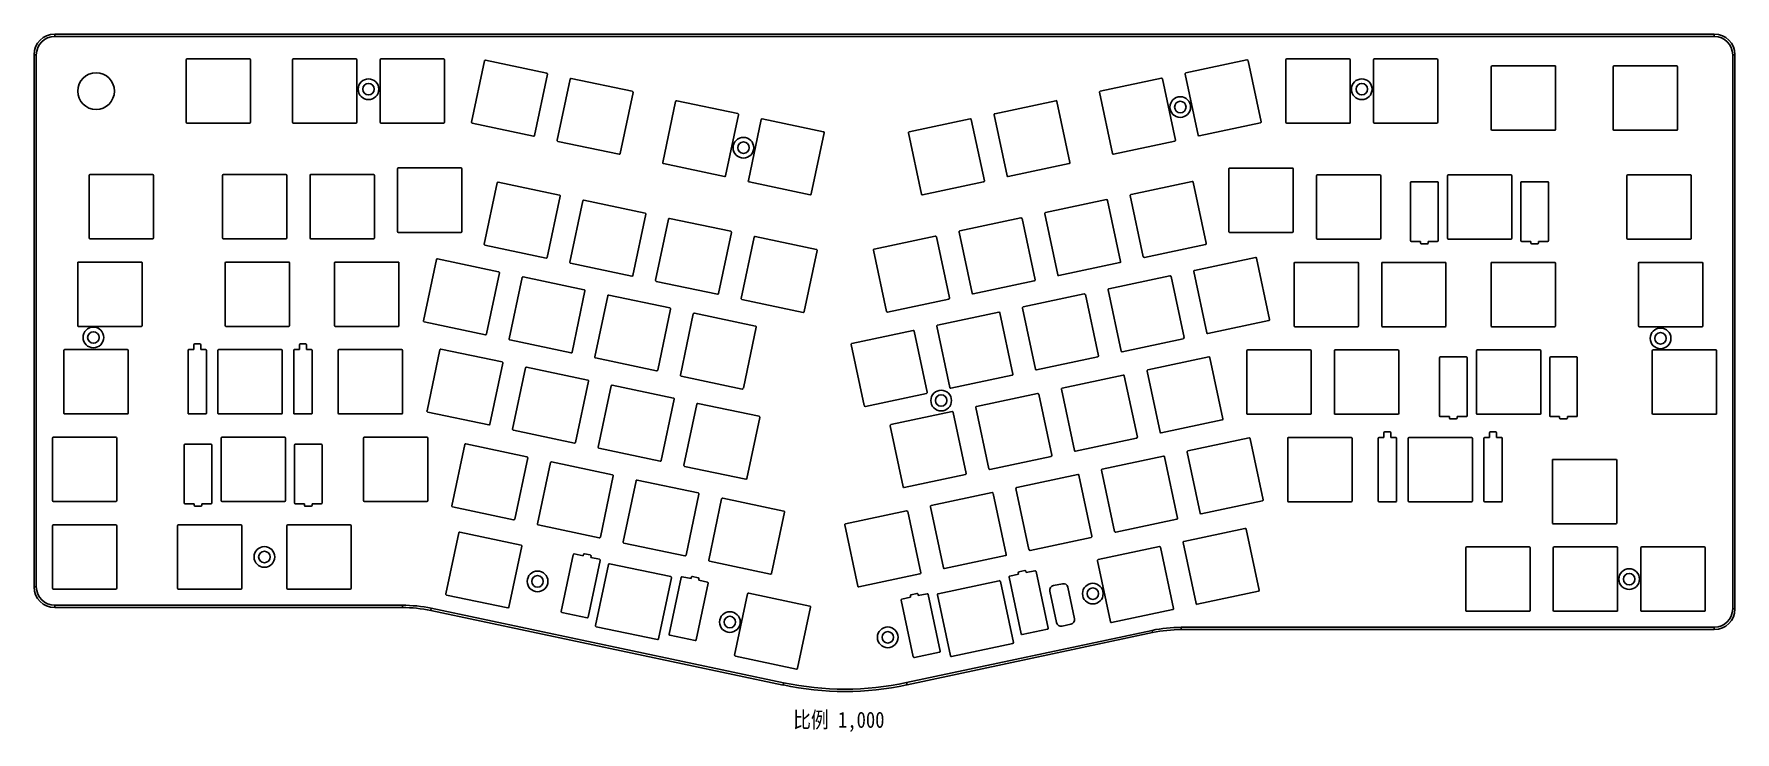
# Model space of a CAD drawing. Header units: millimetres. Extents: x 52 to 422, y 149 to 301.
import ezdxf

# ---------------------------------------------------------------- set-up
doc = ezdxf.new("R2010")
doc.units = ezdxf.units.MM
doc.header["$LTSCALE"] = 30.734
doc.layers.get('0').update_dxf_attribs({"linetype": 'CONTINUOUS'})
doc.styles.get("Standard").update_dxf_attribs({"font": 'txt', "width": 0.85})

msp = doc.modelspace()

# ---------------------------------------------------------------- linework, layer by layer
at = {"color": 7, "linetype": 'Continuous'}
for p, q in [((56.07, 300.88), (56.07, 300.38)), ((56.07, 300.88), (417.28, 300.88)), ((417.28, 300.38), (56.07, 300.38)), ((417.28, 300.38), (417.28, 300.88)), ((51.57, 180.64), (51.57, 296.38)), ((52.07, 296.38), (51.57, 296.38)), ((52.07, 296.38), (52.07, 180.64)), ((421.78, 296.38), (421.28, 296.38)), ((421.28, 175.84), (421.28, 296.38)), ((421.78, 296.38), (421.78, 175.84)), ((84.69, 295.28), (84.69, 281.68)), ((98.49, 295.48), (84.89, 295.48)), ((98.69, 281.68), (98.69, 295.28)), ((107.84, 295.28), (107.84, 281.68)), ((121.64, 295.48), (108.04, 295.48)), ((121.84, 281.68), (121.84, 295.28)), ((126.89, 295.28), (126.89, 281.68)), ((140.69, 295.48), (127.09, 295.48)), ((140.89, 281.68), (140.89, 295.28)), ((149.6, 295.02), (146.79, 281.72)), ((163.15, 292.37), (149.84, 295.18)), ((315.56, 295.24), (302.26, 292.41)), ((318.63, 281.79), (315.8, 295.09)), ((324.03, 295.28), (324.03, 281.68)), ((337.83, 295.48), (324.23, 295.48)), ((338.03, 281.48), (338.03, 295.28)), ((343.08, 295.28), (343.08, 281.68)), ((356.88, 295.48), (343.28, 295.48)), ((357.08, 281.68), (357.08, 295.28)), ((368.73, 293.74), (368.73, 280.14)), ((382.73, 293.94), (368.93, 293.94)), ((382.73, 280.14), (382.73, 293.94)), ((395.27, 293.74), (395.27, 280.14)), ((409.07, 293.94), (395.47, 293.94)), ((409.27, 280.14), (409.27, 293.74)), ((160.49, 278.82), (163.3, 292.13)), ((168.24, 291.09), (165.43, 277.78)), ((181.78, 288.43), (168.48, 291.24)), ((296.93, 291.28), (283.63, 288.45)), ((300, 277.82), (297.17, 291.12)), ((302.11, 292.18), (304.94, 278.87)), ((179.13, 274.88), (181.94, 288.19)), ((191.21, 286.23), (188.4, 272.93)), ((204.75, 283.58), (191.45, 286.39)), ((273.97, 286.39), (260.67, 283.56)), ((277.04, 272.94), (274.21, 286.24)), ((283.48, 288.21), (286.31, 274.91)), ((84.89, 281.48), (98.49, 281.48)), ((108.04, 281.48), (121.64, 281.48)), ((127.09, 281.48), (140.69, 281.48)), ((146.94, 281.48), (160.25, 278.67)), ((202.09, 270.03), (204.91, 283.34)), ((209.85, 282.29), (207.04, 268.99)), ((223.39, 279.64), (210.08, 282.45)), ((255.34, 282.43), (242.04, 279.6)), ((258.4, 268.97), (255.57, 282.28)), ((260.51, 283.33), (263.34, 270.02)), ((305.18, 278.72), (318.48, 281.55)), ((324.23, 281.48), (338.03, 281.48)), ((343.28, 281.48), (356.88, 281.48)), ((220.73, 266.09), (223.54, 279.4)), ((241.88, 279.36), (244.71, 266.06)), ((368.93, 279.94), (382.53, 279.94)), ((395.47, 279.94), (409.07, 279.94)), ((165.58, 277.54), (178.89, 274.73)), ((286.54, 274.76), (299.85, 277.59)), ((63.78, 270.34), (77.38, 270.34)), ((92.79, 270.34), (106.39, 270.34)), ((111.84, 270.34), (125.44, 270.34)), ((130.69, 257.95), (130.69, 271.55)), ((130.89, 271.75), (144.49, 271.75)), ((144.69, 271.55), (144.69, 257.95)), ((188.55, 272.69), (201.86, 269.88)), ((263.58, 269.87), (276.88, 272.7)), ((311.63, 257.94), (311.63, 271.54)), ((311.83, 271.74), (325.43, 271.74)), ((325.63, 271.54), (325.63, 257.94)), ((330.88, 270.27), (344.48, 270.27)), ((359.43, 270.27), (373.03, 270.27)), ((412.07, 270.27), (398.47, 270.27)), ((63.58, 256.54), (63.58, 270.14)), ((77.58, 270.14), (77.58, 256.54)), ((92.59, 256.54), (92.59, 270.14)), ((106.59, 270.14), (106.59, 256.54)), ((111.64, 256.54), (111.64, 270.14)), ((125.64, 270.14), (125.64, 256.54)), ((152.38, 268.51), (149.57, 255.21)), ((165.92, 265.86), (152.62, 268.67)), ((207.19, 268.75), (220.5, 265.94)), ((244.95, 265.91), (258.25, 268.74)), ((303.63, 268.82), (290.33, 265.99)), ((306.7, 255.36), (303.87, 268.67)), ((330.68, 256.47), (330.68, 270.07)), ((344.68, 270.07), (344.68, 256.47)), ((351.18, 255.97), (351.18, 268.57)), ((351.38, 268.77), (356.98, 268.77)), ((357.18, 268.57), (357.18, 255.97)), ((359.23, 270.07), (359.23, 256.47)), ((373.23, 256.47), (373.23, 270.07)), ((375.18, 255.97), (375.18, 268.57)), ((375.38, 268.77), (380.98, 268.77)), ((381.18, 268.57), (381.18, 255.97)), ((398.27, 270.07), (398.27, 256.47)), ((412.27, 256.47), (412.27, 270.07)), ((163.27, 252.31), (166.08, 265.62)), ((171.02, 264.57), (168.21, 251.27)), ((184.56, 261.92), (171.26, 264.73)), ((285, 264.86), (271.7, 262.03)), ((288.07, 251.4), (285.24, 264.7)), ((290.17, 265.75), (293, 252.45)), ((181.91, 248.37), (184.72, 261.68)), ((189.66, 260.64), (186.85, 247.33)), ((203.2, 257.98), (189.89, 260.79)), ((266.36, 260.89), (253.06, 258.06)), ((269.43, 247.44), (266.6, 260.74)), ((271.54, 261.79), (274.37, 248.49)), ((77.38, 256.34), (63.78, 256.34)), ((106.39, 256.34), (92.79, 256.34)), ((125.44, 256.34), (111.84, 256.34)), ((144.49, 257.75), (130.89, 257.75)), ((200.54, 244.44), (203.36, 257.74)), ((208.3, 256.7), (205.49, 243.39)), ((221.84, 254.04), (208.53, 256.85)), ((247.73, 256.93), (234.43, 254.1)), ((250.8, 243.47), (247.97, 256.77)), ((252.91, 257.82), (255.74, 244.52)), ((325.43, 257.74), (311.83, 257.74)), ((344.48, 256.27), (330.88, 256.27)), ((353.33, 255.77), (351.38, 255.77)), ((353.33, 255.47), (353.33, 255.77)), ((356.98, 255.77), (355.03, 255.77)), ((355.03, 255.77), (355.03, 255.47)), ((373.03, 256.27), (359.43, 256.27)), ((377.33, 255.77), (375.38, 255.77)), ((377.33, 255.47), (377.33, 255.77)), ((380.98, 255.77), (379.03, 255.77)), ((379.03, 255.77), (379.03, 255.47)), ((398.47, 256.27), (412.07, 256.27)), ((139.15, 251.84), (136.34, 238.53)), ((152.69, 249.18), (139.39, 251.99)), ((149.72, 254.97), (163.03, 252.16)), ((219.18, 240.5), (221.99, 253.8)), ((234.28, 253.86), (237.11, 240.56)), ((293.24, 252.3), (306.54, 255.13)), ((317.43, 252.28), (304.12, 249.45)), ((320.49, 238.82), (317.66, 252.12)), ((354.83, 255.27), (353.53, 255.27)), ((378.83, 255.27), (377.53, 255.27)), ((61.07, 237.49), (61.07, 251.09)), ((61.27, 251.29), (74.87, 251.29)), ((75.07, 251.09), (75.07, 237.49)), ((93.19, 237.49), (93.19, 251.09)), ((93.39, 251.29), (106.99, 251.29)), ((107.19, 251.09), (107.19, 237.49)), ((116.99, 237.49), (116.99, 251.09)), ((117.19, 251.29), (130.79, 251.29)), ((130.99, 251.09), (130.99, 237.49)), ((150.03, 235.64), (152.85, 248.94)), ((171.33, 245.24), (158.02, 248.05)), ((168.36, 251.03), (181.67, 248.22)), ((274.61, 248.33), (287.91, 251.16)), ((298.79, 248.31), (285.49, 245.48)), ((301.86, 234.86), (299.03, 248.16)), ((303.97, 249.21), (306.8, 235.91)), ((325.83, 237.42), (325.83, 251.02)), ((326.03, 251.22), (339.63, 251.22)), ((339.83, 251.02), (339.83, 237.42)), ((344.88, 237.42), (344.88, 251.02)), ((345.08, 251.22), (358.68, 251.22)), ((358.88, 251.02), (358.88, 237.42)), ((368.68, 237.42), (368.68, 251.02)), ((368.88, 251.22), (382.48, 251.22)), ((382.68, 251.02), (382.68, 237.42)), ((400.78, 251.02), (400.78, 237.42)), ((414.58, 251.22), (400.98, 251.22)), ((414.78, 237.42), (414.78, 251.02)), ((157.79, 247.9), (154.98, 234.59)), ((168.67, 231.7), (171.48, 245.01)), ((187, 247.09), (200.31, 244.28)), ((255.98, 244.37), (269.28, 247.2)), ((280.16, 244.35), (266.86, 241.52)), ((285.34, 245.25), (288.17, 231.94)), ((176.43, 243.96), (173.61, 230.66)), ((189.97, 241.3), (176.66, 244.12)), ((187.31, 227.76), (190.12, 241.07)), ((205.64, 243.15), (218.95, 240.34)), ((237.34, 240.4), (250.65, 243.23)), ((266.7, 241.28), (269.53, 227.98)), ((283.23, 230.89), (280.4, 244.2)), ((74.87, 237.29), (61.27, 237.29)), ((106.99, 237.29), (93.39, 237.29)), ((130.79, 237.29), (117.19, 237.29)), ((136.49, 238.29), (149.8, 235.48)), ((195.06, 240.02), (192.25, 226.72)), ((208.61, 237.37), (195.3, 240.18)), ((205.95, 223.82), (208.76, 237.13)), ((248.07, 237.32), (250.9, 224.02)), ((261.53, 240.39), (248.22, 237.56)), ((264.59, 226.93), (261.76, 240.23)), ((307.04, 235.75), (320.34, 238.58)), ((339.63, 237.22), (326.03, 237.22)), ((358.68, 237.22), (345.08, 237.22)), ((382.48, 237.22), (368.88, 237.22)), ((400.98, 237.22), (414.58, 237.22)), ((86.34, 232.24), (86.34, 233.29)), ((86.54, 233.49), (87.64, 233.49)), ((87.84, 233.29), (87.84, 232.24)), ((109.34, 232.24), (109.34, 233.29)), ((109.54, 233.49), (110.64, 233.49)), ((110.84, 233.29), (110.84, 232.24)), ((155.13, 234.36), (168.44, 231.54)), ((229.44, 233.35), (232.27, 220.05)), ((242.89, 236.42), (229.59, 233.59)), ((245.96, 222.97), (243.13, 236.27)), ((288.4, 231.79), (301.71, 234.62)), ((58.07, 218.44), (58.07, 232.04)), ((58.27, 232.24), (71.87, 232.24)), ((72.07, 232.04), (72.07, 218.44)), ((85.09, 218.44), (85.09, 232.04)), ((85.29, 232.24), (86.34, 232.24)), ((87.84, 232.24), (88.89, 232.24)), ((89.09, 232.04), (89.09, 218.44)), ((91.59, 218.44), (91.59, 232.04)), ((91.79, 232.24), (105.39, 232.24)), ((105.59, 232.04), (105.59, 218.44)), ((108.09, 218.44), (108.09, 232.04)), ((108.29, 232.24), (109.34, 232.24)), ((110.84, 232.24), (111.89, 232.24)), ((112.09, 232.04), (112.09, 218.44)), ((117.76, 218.44), (117.76, 232.04)), ((117.96, 232.24), (131.56, 232.24)), ((131.76, 232.04), (131.76, 218.44)), ((139.91, 232.21), (137.1, 218.9)), ((153.45, 229.55), (140.14, 232.36)), ((173.77, 230.42), (187.07, 227.61)), ((269.77, 227.83), (283.07, 230.66)), ((307.27, 230.64), (293.96, 227.81)), ((310.33, 217.18), (307.5, 230.49)), ((315.53, 218.37), (315.53, 231.97)), ((315.73, 232.17), (329.33, 232.17)), ((329.53, 231.97), (329.53, 218.37)), ((334.58, 218.37), (334.58, 231.97)), ((334.78, 232.17), (348.38, 232.17)), ((348.58, 231.97), (348.58, 218.37)), ((357.46, 217.87), (357.46, 230.47)), ((357.66, 230.67), (363.26, 230.67)), ((363.46, 230.47), (363.46, 217.87)), ((365.51, 231.97), (365.51, 218.37)), ((365.71, 232.17), (379.31, 232.17)), ((379.51, 218.37), (379.51, 231.97)), ((381.46, 217.87), (381.46, 230.47)), ((381.66, 230.67), (387.26, 230.67)), ((387.46, 230.47), (387.46, 217.87)), ((403.78, 231.97), (403.78, 218.37)), ((417.58, 232.17), (403.98, 232.17)), ((417.78, 218.37), (417.78, 231.97)), ((150.79, 216.01), (153.6, 229.31)), ((158.54, 228.27), (155.73, 214.96)), ((172.09, 225.61), (158.78, 228.42)), ((192.41, 226.48), (205.71, 223.67)), ((251.14, 223.86), (264.44, 226.69)), ((288.63, 226.68), (275.33, 223.85)), ((291.7, 213.22), (288.87, 226.52)), ((293.81, 227.57), (296.64, 214.27)), ((169.43, 212.07), (172.24, 225.37)), ((177.18, 224.33), (174.37, 211.02)), ((190.73, 221.67), (177.42, 224.49)), ((232.5, 219.9), (245.81, 222.73)), ((270, 222.71), (256.7, 219.88)), ((273.07, 209.26), (270.24, 222.56)), ((275.18, 223.61), (278.01, 210.31)), ((137.25, 218.66), (150.56, 215.85)), ((188.07, 208.13), (190.88, 221.44)), ((195.82, 220.39), (193.01, 207.09)), ((209.37, 217.74), (196.06, 220.55)), ((251.37, 218.75), (238.06, 215.92)), ((254.43, 205.29), (251.6, 218.59)), ((256.54, 219.64), (259.37, 206.34)), ((71.87, 218.24), (58.27, 218.24)), ((88.89, 218.24), (85.29, 218.24)), ((105.39, 218.24), (91.79, 218.24)), ((111.89, 218.24), (108.29, 218.24)), ((131.56, 218.24), (117.96, 218.24)), ((155.89, 214.73), (169.19, 211.91)), ((206.71, 204.19), (209.52, 217.5)), ((237.91, 215.68), (240.74, 202.38)), ((296.88, 214.12), (310.18, 216.95)), ((329.33, 218.17), (315.73, 218.17)), ((348.38, 218.17), (334.78, 218.17)), ((359.61, 217.67), (357.66, 217.67)), ((359.61, 217.37), (359.61, 217.67)), ((361.11, 217.17), (359.81, 217.17)), ((363.26, 217.67), (361.31, 217.67)), ((361.31, 217.67), (361.31, 217.37)), ((379.31, 218.17), (365.71, 218.17)), ((383.61, 217.67), (381.66, 217.67)), ((383.61, 217.37), (383.61, 217.67)), ((385.11, 217.17), (383.81, 217.17)), ((387.26, 217.67), (385.31, 217.67)), ((385.31, 217.67), (385.31, 217.37)), ((403.98, 218.17), (417.58, 218.17)), ((55.57, 199.39), (55.57, 212.99)), ((55.77, 213.19), (69.37, 213.19)), ((69.57, 212.99), (69.57, 199.39)), ((84.26, 198.89), (84.26, 211.49)), ((84.46, 211.69), (90.06, 211.69)), ((90.26, 211.49), (90.26, 198.89)), ((92.31, 212.99), (92.31, 199.39)), ((92.51, 213.19), (106.11, 213.19)), ((106.31, 199.39), (106.31, 212.99)), ((108.26, 198.89), (108.26, 211.49)), ((108.46, 211.69), (114.06, 211.69)), ((114.26, 211.49), (114.26, 198.89)), ((123.29, 199.39), (123.29, 212.99)), ((123.49, 213.19), (137.09, 213.19)), ((137.29, 212.99), (137.29, 199.39)), ((145.31, 211.59), (142.5, 198.29)), ((158.86, 208.94), (145.55, 211.75)), ((278.24, 210.15), (291.55, 212.98)), ((316.01, 213.03), (302.71, 210.2)), ((319.08, 199.57), (316.25, 212.87)), ((324.43, 199.32), (324.43, 212.92)), ((324.63, 213.12), (338.23, 213.12)), ((338.43, 212.92), (338.43, 199.32)), ((344.13, 212.92), (344.13, 199.32)), ((345.38, 213.12), (344.33, 213.12)), ((345.38, 214.17), (345.38, 213.12)), ((346.68, 214.37), (345.58, 214.37)), ((346.88, 213.12), (346.88, 214.17)), ((347.93, 213.12), (346.88, 213.12)), ((348.13, 199.32), (348.13, 212.92)), ((350.63, 199.32), (350.63, 212.92)), ((350.83, 213.12), (364.43, 213.12)), ((364.63, 212.92), (364.63, 199.32)), ((367.13, 212.92), (367.13, 199.32)), ((368.38, 213.12), (367.33, 213.12)), ((368.38, 214.17), (368.38, 213.12)), ((369.68, 214.37), (368.58, 214.37)), ((369.88, 213.12), (369.88, 214.17)), ((370.93, 213.12), (369.88, 213.12)), ((371.13, 199.32), (371.13, 212.92)), ((156.2, 195.39), (159.01, 208.7)), ((163.95, 207.66), (161.14, 194.35)), ((177.49, 205), (164.19, 207.81)), ((174.53, 210.79), (187.83, 207.98)), ((259.61, 206.19), (272.91, 209.02)), ((297.38, 209.06), (284.08, 206.23)), ((300.45, 195.6), (297.62, 208.91)), ((302.56, 209.96), (305.39, 196.66)), ((382.03, 194.57), (382.03, 208.17)), ((382.23, 208.37), (395.83, 208.37)), ((396.03, 208.17), (396.03, 194.57)), ((174.84, 191.46), (177.65, 204.76)), ((182.59, 203.72), (179.78, 190.41)), ((196.13, 201.06), (182.83, 203.87)), ((193.17, 206.85), (206.47, 204.04)), ((240.98, 202.22), (254.28, 205.05)), ((278.75, 205.1), (265.44, 202.27)), ((281.81, 191.64), (278.98, 204.94)), ((283.92, 205.99), (286.75, 192.69)), ((193.48, 187.52), (196.29, 200.82)), ((214.77, 197.12), (201.46, 199.93)), ((260.11, 201.13), (246.81, 198.3)), ((263.18, 187.68), (260.35, 200.98)), ((265.29, 202.03), (268.12, 188.73)), ((69.37, 199.19), (55.77, 199.19)), ((86.41, 198.69), (84.46, 198.69)), ((86.41, 198.39), (86.41, 198.69)), ((87.91, 198.19), (86.61, 198.19)), ((88.11, 198.69), (88.11, 198.39)), ((90.06, 198.69), (88.11, 198.69)), ((106.11, 199.19), (92.51, 199.19)), ((110.41, 198.69), (108.46, 198.69)), ((110.41, 198.39), (110.41, 198.69)), ((111.91, 198.19), (110.61, 198.19)), ((112.11, 198.69), (112.11, 198.39)), ((114.06, 198.69), (112.11, 198.69)), ((137.09, 199.19), (123.49, 199.19)), ((142.66, 198.05), (155.96, 195.24)), ((201.23, 199.78), (198.42, 186.47)), ((212.11, 183.58), (214.93, 196.89)), ((241.48, 197.17), (228.18, 194.34)), ((244.55, 183.71), (241.72, 197.01)), ((246.66, 198.07), (249.49, 184.76)), ((305.62, 196.5), (318.93, 199.33)), ((338.23, 199.12), (324.63, 199.12)), ((344.33, 199.12), (347.93, 199.12)), ((364.43, 199.12), (350.83, 199.12)), ((367.33, 199.12), (370.93, 199.12)), ((55.57, 193.94), (55.57, 180.34)), ((69.37, 194.14), (55.77, 194.14)), ((69.57, 180.34), (69.57, 193.94)), ((82.81, 180.34), (82.81, 193.94)), ((83.01, 194.14), (96.61, 194.14)), ((96.81, 193.94), (96.81, 180.34)), ((106.61, 193.94), (106.61, 180.34)), ((120.41, 194.14), (106.81, 194.14)), ((120.61, 180.34), (120.61, 193.94)), ((157.56, 189.74), (144.25, 192.55)), ((161.29, 194.11), (174.6, 191.3)), ((228.02, 194.1), (230.85, 180.8)), ((286.99, 192.54), (300.29, 195.37)), ((315.13, 193.36), (301.83, 190.53)), ((318.2, 179.9), (315.37, 193.21)), ((395.83, 194.37), (382.23, 194.37)), ((144.01, 192.4), (141.2, 179.09)), ((154.9, 176.2), (157.71, 189.5)), ((179.93, 190.17), (193.24, 187.36)), ((268.36, 188.57), (281.66, 191.4)), ((296.5, 189.4), (283.19, 186.57)), ((299.56, 175.94), (296.73, 189.24)), ((301.67, 190.29), (304.5, 176.99)), ((363.18, 175.52), (363.18, 189.12)), ((363.38, 189.32), (376.98, 189.32)), ((377.18, 189.12), (377.18, 175.52)), ((382.23, 175.52), (382.23, 189.12)), ((382.43, 189.32), (396.03, 189.32)), ((396.23, 189.12), (396.23, 175.52)), ((401.28, 175.52), (401.28, 189.12)), ((401.48, 189.32), (415.08, 189.32)), ((415.28, 189.12), (415.28, 175.52)), ((168.93, 187.64), (166.32, 175.31)), ((171.09, 187.39), (169.16, 187.8)), ((171.13, 187.69), (171.09, 187.39)), ((172.64, 187.57), (171.37, 187.84)), ((172.19, 174.07), (174.8, 186.4)), ((172.75, 187.04), (172.8, 187.38)), ((174.64, 186.64), (172.75, 187.04)), ((176.6, 185.51), (173.79, 172.21)), ((190.15, 182.86), (176.84, 185.67)), ((198.57, 186.24), (211.88, 183.43)), ((249.72, 184.61), (263.03, 187.44)), ((283.04, 186.33), (285.87, 173.03)), ((187.49, 169.31), (190.3, 182.62)), ((192.41, 182.68), (189.8, 170.35)), ((194.57, 182.43), (192.65, 182.84)), ((194.61, 182.73), (194.57, 182.43)), ((196.12, 182.61), (194.85, 182.88)), ((195.67, 169.11), (198.28, 181.44)), ((196.23, 182.08), (196.28, 182.42)), ((198.13, 181.68), (196.23, 182.08)), ((231.09, 180.64), (244.39, 183.47)), ((261.65, 181.98), (248.35, 179.15)), ((264.72, 168.53), (261.89, 181.83)), ((263.79, 182.74), (266.41, 170.42)), ((265.84, 183.38), (263.94, 182.98)), ((265.79, 183.72), (265.84, 183.38)), ((267.22, 184.19), (265.94, 183.92)), ((267.5, 183.74), (267.46, 184.03)), ((269.42, 184.15), (267.5, 183.74)), ((272.28, 171.67), (269.66, 183.99)), ((51.57, 180.64), (52.07, 180.64)), ((55.77, 180.14), (69.37, 180.14)), ((96.61, 180.14), (83.01, 180.14)), ((106.81, 180.14), (120.41, 180.14)), ((141.36, 178.85), (154.66, 176.04)), ((206.87, 179.12), (204.06, 165.81)), ((220.42, 176.46), (207.11, 179.27)), ((240.32, 177.75), (242.94, 165.42)), ((242.36, 178.39), (240.47, 177.99)), ((242.31, 178.73), (242.36, 178.39)), ((243.74, 179.19), (242.47, 178.92)), ((244.03, 178.74), (243.98, 179.04)), ((245.95, 179.15), (244.03, 178.74)), ((248.81, 166.67), (246.18, 179)), ((248.2, 178.92), (251.03, 165.61)), ((272.66, 179.72), (274.12, 172.88)), ((275.39, 181.33), (273.43, 180.91)), ((278.03, 173.71), (276.58, 180.56)), ((304.74, 176.84), (318.04, 179.67)), ((56.07, 176.64), (56.07, 176.14)), ((56.07, 176.64), (131.73, 176.64)), ((131.73, 176.14), (56.07, 176.14)), ((131.73, 176.14), (131.73, 176.64)), ((138.03, 175.98), (137.93, 175.49)), ((214.61, 159.29), (137.93, 175.49)), ((214.71, 159.78), (138.03, 175.98)), ((166.48, 175.08), (171.96, 173.92)), ((217.76, 162.92), (220.57, 176.22)), ((286.11, 172.87), (299.41, 175.7)), ((376.98, 175.32), (363.38, 175.32)), ((396.03, 175.32), (382.43, 175.32)), ((415.08, 175.32), (401.48, 175.32)), ((421.28, 175.84), (421.78, 175.84)), ((173.95, 171.97), (187.25, 169.16)), ((294.92, 171.17), (241.47, 159.8)), ((295.03, 170.68), (241.57, 159.31)), ((266.65, 170.26), (272.13, 171.43)), ((275.31, 172.11), (277.26, 172.52)), ((295.03, 170.68), (294.92, 171.17)), ((301.27, 171.84), (417.28, 171.84)), ((301.27, 171.84), (301.27, 171.34)), ((417.28, 171.34), (301.27, 171.34)), ((417.28, 171.34), (417.28, 171.84)), ((189.96, 170.12), (195.44, 168.96)), ((251.26, 165.46), (264.57, 168.29)), ((204.22, 165.57), (217.52, 162.76)), ((243.18, 165.27), (248.65, 166.44)), ((214.61, 159.29), (214.71, 159.78)), ((241.47, 159.8), (241.57, 159.31))]:
    msp.add_line(p, q, dxfattribs=at)
for centre, radius in [((65.07, 288.48), 4), ((124.37, 288.88), 2.25), ((124.37, 288.88), 1.25), ((340.55, 288.88), 2.25), ((340.55, 288.88), 1.25), ((301.05, 285), 2.25), ((301.05, 285), 1.25), ((205.97, 276.16), 2.25), ((205.97, 276.16), 1.25), ((64.49, 234.89), 2.25), ((405.58, 234.69), 2.25), ((64.49, 234.89), 1.25), ((405.58, 234.69), 1.25), ((249, 221.16), 2.25), ((249, 221.16), 1.25), ((101.71, 187.14), 2.25), ((101.71, 187.14), 1.25), ((161.16, 181.83), 2.25), ((161.16, 181.83), 1.25), ((282.01, 179.16), 2.25), ((398.75, 182.32), 2.25), ((398.75, 182.32), 1.25), ((282.01, 179.16), 1.25), ((203.02, 172.98), 2.25), ((203.02, 172.98), 1.25), ((237.38, 169.66), 2.25), ((237.38, 169.66), 1.25)]:
    msp.add_circle(centre, radius, dxfattribs=at)
for centre, radius, start, end in [((56.07, 296.38), 4.5, 90.0022, 180), ((56.07, 296.38), 4, 90, 180), ((417.28, 296.38), 4.5, 0, 89.9978), ((417.28, 296.38), 4, 0, 90), ((84.89, 295.28), 0.2, 90, 180), ((98.49, 295.28), 0.2, 0, 90), ((108.04, 295.28), 0.2, 90, 180), ((121.64, 295.28), 0.2, 0, 90), ((127.09, 295.28), 0.2, 90, 180), ((140.69, 295.28), 0.2, 0, 90), ((149.8, 294.98), 0.2, 78.07, 168.07), ((315.61, 295.05), 0.2, 12.0106, 102.0106), ((324.23, 295.28), 0.2, 90, 180), ((337.83, 295.28), 0.2, 0, 90), ((343.28, 295.28), 0.2, 90, 180), ((356.88, 295.28), 0.2, 0, 90), ((368.93, 293.74), 0.2, 90, 180), ((395.47, 293.74), 0.2, 90, 180), ((409.07, 293.74), 0.2, 0, 90), ((163.1, 292.17), 0.2, 348.07, 78.07), ((168.44, 291.04), 0.2, 78.07, 168.07), ((296.97, 291.08), 0.2, 12.0106, 102.0106), ((302.3, 292.22), 0.2, 102.0106, 192.0106), ((181.74, 288.23), 0.2, 348.07, 78.07), ((191.4, 286.19), 0.2, 78.07, 168.07), ((274.01, 286.2), 0.2, 12.0106, 102.0106), ((283.67, 288.25), 0.2, 102.0106, 192.0106), ((84.89, 281.68), 0.2, 180, 270), ((98.49, 281.68), 0.2, 270, 360), ((108.04, 281.68), 0.2, 180, 270), ((121.64, 281.68), 0.2, 270, 360), ((127.09, 281.68), 0.2, 180, 270), ((140.69, 281.68), 0.2, 270, 360), ((146.99, 281.68), 0.2, 168.07, 258.07), ((204.71, 283.38), 0.2, 348.07, 78.07), ((210.04, 282.25), 0.2, 78.07, 168.07), ((255.38, 282.23), 0.2, 12.0106, 102.0106), ((260.71, 283.37), 0.2, 102.0106, 192.0106), ((318.44, 281.74), 0.2, 282.0106, 12.0106), ((324.23, 281.68), 0.2, 180, 270), ((343.28, 281.68), 0.2, 180, 270), ((356.88, 281.68), 0.2, 270, 360), ((160.29, 278.86), 0.2, 258.07, 348.07), ((165.62, 277.74), 0.2, 168.07, 258.07), ((223.35, 279.44), 0.2, 348.07, 78.07), ((242.08, 279.4), 0.2, 102.0106, 192.0106), ((299.8, 277.78), 0.2, 282.0106, 12.0106), ((305.13, 278.91), 0.2, 192.0106, 282.0106), ((368.93, 280.14), 0.2, 180, 270), ((382.53, 280.14), 0.2, 270, 360), ((395.47, 280.14), 0.2, 180, 270), ((409.07, 280.14), 0.2, 270, 360), ((178.93, 274.93), 0.2, 258.07, 348.07), ((286.5, 274.95), 0.2, 192.0106, 282.0106), ((63.78, 270.14), 0.2, 90, 180), ((77.38, 270.14), 0.2, 0, 90), ((92.79, 270.14), 0.2, 90, 180), ((106.39, 270.14), 0.2, 0, 90), ((111.84, 270.14), 0.2, 90, 180), ((125.44, 270.14), 0.2, 0, 90), ((130.89, 271.55), 0.2, 90, 180), ((144.49, 271.55), 0.2, 0, 90), ((188.59, 272.88), 0.2, 168.07, 258.07), ((276.84, 272.9), 0.2, 282.0106, 12.0106), ((311.83, 271.54), 0.2, 90, 180), ((325.43, 271.54), 0.2, 0, 90), ((330.88, 270.07), 0.2, 90, 180), ((344.48, 270.07), 0.2, 0, 90), ((359.43, 270.07), 0.2, 90, 180), ((373.03, 270.07), 0.2, 0, 90), ((398.47, 270.07), 0.2, 90, 180), ((412.07, 270.07), 0.2, 0, 90), ((152.58, 268.47), 0.2, 78.07, 168.07), ((201.9, 270.07), 0.2, 258.07, 348.07), ((207.23, 268.95), 0.2, 168.07, 258.07), ((258.21, 268.93), 0.2, 282.0106, 12.0106), ((263.54, 270.07), 0.2, 192.0106, 282.0106), ((303.67, 268.62), 0.2, 12.0106, 102.0106), ((351.38, 268.57), 0.2, 90, 180), ((356.98, 268.57), 0.2, 0, 90), ((375.38, 268.57), 0.2, 90, 180), ((380.98, 268.57), 0.2, 0, 90), ((165.88, 265.66), 0.2, 348.0705, 78.1184), ((171.21, 264.53), 0.2, 78.07, 168.07), ((220.54, 266.14), 0.2, 258.07, 348.07), ((244.91, 266.1), 0.2, 192.0106, 282.0106), ((285.04, 264.66), 0.2, 12.0106, 102.0106), ((290.37, 265.79), 0.2, 102.0106, 192.0106), ((184.52, 261.72), 0.2, 348.0711, 78.1184), ((189.85, 260.59), 0.2, 78.07, 168.07), ((266.41, 260.7), 0.2, 12.0106, 102.0106), ((271.74, 261.83), 0.2, 102.0106, 192.0106), ((63.78, 256.54), 0.2, 180, 270), ((77.38, 256.54), 0.2, 270, 360), ((92.79, 256.54), 0.2, 180, 270), ((106.39, 256.54), 0.2, 270, 360), ((111.84, 256.54), 0.2, 180, 270), ((125.44, 256.54), 0.2, 270, 360), ((130.89, 257.95), 0.2, 180, 270), ((144.49, 257.95), 0.2, 270, 360), ((203.16, 257.78), 0.2, 348.0711, 78.1184), ((208.49, 256.66), 0.2, 78.07, 168.07), ((247.77, 256.73), 0.2, 12.0106, 102.0106), ((253.1, 257.87), 0.2, 102.0106, 192.0106), ((311.83, 257.94), 0.2, 180, 270), ((325.43, 257.94), 0.2, 270, 360), ((330.88, 256.47), 0.2, 180, 270), ((344.48, 256.47), 0.2, 270, 360), ((351.38, 255.97), 0.2, 180, 270), ((353.53, 255.47), 0.2, 180, 270), ((354.83, 255.47), 0.2, 270, 360), ((356.98, 255.97), 0.2, 270, 360), ((359.43, 256.47), 0.2, 180, 270), ((373.03, 256.47), 0.2, 270, 360), ((375.38, 255.97), 0.2, 180, 270), ((377.53, 255.47), 0.2, 180, 270), ((378.83, 255.47), 0.2, 270, 360), ((380.98, 255.97), 0.2, 270, 360), ((398.47, 256.47), 0.2, 180, 270), ((412.07, 256.47), 0.2, 270, 360), ((139.34, 251.8), 0.2, 78.07, 168.07), ((149.77, 255.16), 0.2, 168.07, 258.1184), ((163.07, 252.35), 0.2, 258.07, 348.07), ((221.8, 253.85), 0.2, 348.07, 78.1184), ((234.47, 253.9), 0.2, 102.0106, 192.0106), ((293.2, 252.49), 0.2, 192.0106, 282.0106), ((306.5, 255.32), 0.2, 282.0106, 12.0106), ((317.47, 252.08), 0.2, 12.0106, 102.0106), ((61.27, 251.09), 0.2, 90, 180), ((74.87, 251.09), 0.2, 0, 90), ((93.39, 251.09), 0.2, 90, 180), ((106.99, 251.09), 0.2, 0, 90), ((117.19, 251.09), 0.2, 90, 180), ((130.79, 251.09), 0.2, 0, 90), ((152.65, 248.98), 0.2, 348.0705, 78.1186), ((157.98, 247.86), 0.2, 78.07, 168.07), ((168.4, 251.23), 0.2, 168.0705, 258.1186), ((181.71, 248.42), 0.2, 258.07, 348.07), ((274.57, 248.53), 0.2, 192.0106, 282.0106), ((287.87, 251.36), 0.2, 282.0106, 12.0106), ((298.83, 248.12), 0.2, 12.0106, 102.0106), ((304.16, 249.25), 0.2, 102.0106, 192.0106), ((326.03, 251.02), 0.2, 90, 180), ((339.63, 251.02), 0.2, 0, 90), ((345.08, 251.02), 0.2, 90, 180), ((358.68, 251.02), 0.2, 0, 90), ((368.88, 251.02), 0.2, 90, 180), ((382.48, 251.02), 0.2, 0, 90), ((400.98, 251.02), 0.2, 90, 180), ((414.58, 251.02), 0.2, 0, 90), ((171.29, 245.05), 0.2, 348.07, 78.1184), ((187.04, 247.29), 0.2, 168.0711, 258.1184), ((200.35, 244.48), 0.2, 258.07, 348.07), ((255.93, 244.56), 0.2, 192.0106, 282.0106), ((269.24, 247.39), 0.2, 282.0106, 12.0106), ((280.2, 244.15), 0.2, 12.0106, 102.0106), ((285.53, 245.29), 0.2, 102.0106, 192.0106), ((176.62, 243.92), 0.2, 78.07, 168.07), ((189.93, 241.11), 0.2, 348.0711, 78.1184), ((205.68, 243.35), 0.2, 168.07, 258.1184), ((250.6, 243.43), 0.2, 282.0106, 12.0106), ((266.9, 241.32), 0.2, 102.0106, 192.0106), ((61.27, 237.49), 0.2, 180, 270), ((74.87, 237.49), 0.2, 270, 360), ((93.39, 237.49), 0.2, 180, 270), ((106.99, 237.49), 0.2, 270, 360), ((117.19, 237.49), 0.2, 180, 270), ((130.79, 237.49), 0.2, 270, 360), ((136.53, 238.49), 0.2, 168.07, 258.1184), ((195.26, 239.98), 0.2, 78.07, 168.07), ((208.57, 237.17), 0.2, 348.0711, 78.1184), ((218.99, 240.54), 0.2, 258.07, 348.07), ((237.3, 240.6), 0.2, 192.0106, 282.0106), ((248.27, 237.36), 0.2, 102.0106, 192.0106), ((261.57, 240.19), 0.2, 12.0106, 102.0106), ((320.3, 238.78), 0.2, 282.0106, 12.0106), ((326.03, 237.42), 0.2, 180, 270), ((339.63, 237.42), 0.2, 270, 360), ((345.08, 237.42), 0.2, 180, 270), ((358.68, 237.42), 0.2, 270, 360), ((368.88, 237.42), 0.2, 180, 270), ((382.48, 237.42), 0.2, 270, 360), ((400.98, 237.42), 0.2, 180, 270), ((414.58, 237.42), 0.2, 270, 360), ((86.54, 233.29), 0.2, 90, 180), ((87.64, 233.29), 0.2, 0, 90), ((109.54, 233.29), 0.2, 90, 180), ((110.64, 233.29), 0.2, 0, 90), ((149.84, 235.68), 0.2, 258.07, 348.07), ((155.17, 234.55), 0.2, 168.07, 258.1186), ((229.63, 233.4), 0.2, 102.0106, 192.0106), ((242.93, 236.23), 0.2, 12.0106, 102.0106), ((301.66, 234.82), 0.2, 282.0106, 12.0106), ((306.99, 235.95), 0.2, 192.0106, 282.0106), ((58.27, 232.04), 0.2, 90, 180), ((71.87, 232.04), 0.2, 0, 90), ((85.29, 232.04), 0.2, 90, 180), ((88.89, 232.04), 0.2, 0, 90), ((91.79, 232.04), 0.2, 90, 180), ((105.39, 232.04), 0.2, 0, 90), ((108.29, 232.04), 0.2, 90, 180), ((111.89, 232.04), 0.2, 0, 90), ((117.96, 232.04), 0.2, 90, 180), ((131.56, 232.04), 0.2, 0, 90), ((140.1, 232.17), 0.2, 78.07, 168.07), ((153.41, 229.35), 0.2, 348.07, 78.1186), ((168.48, 231.74), 0.2, 258.07, 348.07), ((173.81, 230.61), 0.2, 168.0705, 258.1184), ((283.03, 230.85), 0.2, 282.0106, 12.0106), ((288.36, 231.99), 0.2, 192.0106, 282.0106), ((307.31, 230.44), 0.2, 12.0106, 102.0106), ((315.73, 231.97), 0.2, 90, 180), ((329.33, 231.97), 0.2, 0, 90), ((334.78, 231.97), 0.2, 90, 180), ((348.38, 231.97), 0.2, 0, 90), ((357.66, 230.47), 0.2, 90, 180), ((363.26, 230.47), 0.2, 0, 90), ((365.71, 231.97), 0.2, 90, 180), ((379.31, 231.97), 0.2, 0, 90), ((381.66, 230.47), 0.2, 90, 180), ((387.26, 230.47), 0.2, 0, 90), ((403.98, 231.97), 0.2, 90, 180), ((417.58, 231.97), 0.2, 0, 90), ((158.74, 228.23), 0.2, 78.07, 168.07), ((187.12, 227.8), 0.2, 258.07, 348.07), ((192.45, 226.68), 0.2, 168.07, 258.1184), ((264.4, 226.89), 0.2, 282.0106, 12.0106), ((269.73, 228.02), 0.2, 192.0106, 282.0106), ((288.67, 226.48), 0.2, 12.0106, 102.0106), ((294, 227.61), 0.2, 102.0106, 192.0106), ((172.05, 225.42), 0.2, 348.0705, 78.1186), ((177.38, 224.29), 0.2, 78.07, 168.07), ((205.75, 223.86), 0.2, 258.07, 348.07), ((245.76, 222.92), 0.2, 282.0106, 12.0106), ((251.1, 224.06), 0.2, 192.0106, 282.0106), ((270.04, 222.52), 0.2, 12.0106, 102.0106), ((275.37, 223.65), 0.2, 102.0106, 192.0106), ((58.27, 218.44), 0.2, 180, 270), ((71.87, 218.44), 0.2, 270, 360), ((85.29, 218.44), 0.2, 180, 270), ((88.89, 218.44), 0.2, 270, 360), ((91.79, 218.44), 0.2, 180, 270), ((105.39, 218.44), 0.2, 270, 360), ((108.29, 218.44), 0.2, 180, 270), ((111.89, 218.44), 0.2, 270, 360), ((117.96, 218.44), 0.2, 180, 270), ((131.56, 218.44), 0.2, 270, 360), ((137.29, 218.86), 0.2, 168.07, 258.1184), ((190.69, 221.48), 0.2, 348.0711, 78.1184), ((196.02, 220.35), 0.2, 78.07, 168.07), ((232.46, 220.09), 0.2, 192.0106, 282.0106), ((251.41, 218.55), 0.2, 12.0106, 102.0106), ((256.74, 219.69), 0.2, 102.0106, 192.0106), ((150.6, 216.05), 0.2, 258.07, 348.07), ((155.93, 214.92), 0.2, 168.07, 258.1184), ((209.32, 217.54), 0.2, 348.07, 78.1184), ((238.11, 215.72), 0.2, 102.0106, 192.0106), ((310.14, 217.14), 0.2, 282.0106, 12.0106), ((315.73, 218.37), 0.2, 180, 270), ((329.33, 218.37), 0.2, 270, 360), ((334.78, 218.37), 0.2, 180, 270), ((348.38, 218.37), 0.2, 270, 360), ((357.66, 217.87), 0.2, 180, 270), ((359.81, 217.37), 0.2, 180, 270), ((361.11, 217.37), 0.2, 270, 360), ((363.26, 217.87), 0.2, 270, 360), ((365.71, 218.37), 0.2, 180, 270), ((379.31, 218.37), 0.2, 270, 360), ((381.66, 217.87), 0.2, 180, 270), ((383.81, 217.37), 0.2, 180, 270), ((385.11, 217.37), 0.2, 270, 360), ((387.26, 217.87), 0.2, 270, 360), ((403.98, 218.37), 0.2, 180, 270), ((417.58, 218.37), 0.2, 270, 360), ((55.77, 212.99), 0.2, 90, 180), ((69.37, 212.99), 0.2, 0, 90), ((84.46, 211.49), 0.2, 90, 180), ((90.06, 211.49), 0.2, 0, 90), ((92.51, 212.99), 0.2, 90, 180), ((106.11, 212.99), 0.2, 0, 90), ((108.46, 211.49), 0.2, 90, 180), ((114.06, 211.49), 0.2, 0, 90), ((123.49, 212.99), 0.2, 90, 180), ((137.09, 212.99), 0.2, 0, 90), ((145.51, 211.55), 0.2, 78.07, 168.07), ((169.24, 212.11), 0.2, 258.07, 348.07), ((174.57, 210.98), 0.2, 168.07, 258.1184), ((291.5, 213.18), 0.2, 282.0106, 12.0106), ((296.83, 214.31), 0.2, 192.0106, 282.0106), ((316.05, 212.83), 0.2, 12.0106, 102.0106), ((324.63, 212.92), 0.2, 90, 180), ((338.23, 212.92), 0.2, 0, 90), ((344.33, 212.92), 0.2, 90, 180), ((345.58, 214.17), 0.2, 90, 180), ((346.68, 214.17), 0.2, 0, 90), ((347.93, 212.92), 0.2, 0, 90), ((350.83, 212.92), 0.2, 90, 180), ((364.43, 212.92), 0.2, 0, 90), ((367.33, 212.92), 0.2, 90, 180), ((368.58, 214.17), 0.2, 90, 180), ((369.68, 214.17), 0.2, 0, 90), ((370.93, 212.92), 0.2, 0, 90), ((158.81, 208.74), 0.2, 348.0705, 78.1186), ((164.15, 207.61), 0.2, 78.07, 168.07), ((187.87, 208.17), 0.2, 258.07, 348.07), ((272.87, 209.21), 0.2, 282.0106, 12.0106), ((278.2, 210.35), 0.2, 192.0106, 282.0106), ((297.42, 208.87), 0.2, 12.0106, 102.0106), ((302.75, 210), 0.2, 102.0106, 192.0106), ((382.23, 208.17), 0.2, 90, 180), ((395.83, 208.17), 0.2, 0, 90), ((177.45, 204.8), 0.2, 348.0711, 78.1184), ((182.78, 203.68), 0.2, 78.07, 168.07), ((193.21, 207.05), 0.2, 168.07, 258.1184), ((206.51, 204.23), 0.2, 258.07, 348.07), ((254.24, 205.25), 0.2, 282.0106, 12.0106), ((259.57, 206.38), 0.2, 192.0106, 282.0106), ((278.79, 204.9), 0.2, 12.0106, 102.0106), ((284.12, 206.04), 0.2, 102.0106, 192.0106), ((196.09, 200.87), 0.2, 348.0711, 78.1184), ((201.42, 199.74), 0.2, 78.07, 168.07), ((240.94, 202.42), 0.2, 192.0106, 282.0106), ((260.16, 200.94), 0.2, 12.0106, 102.0106), ((265.49, 202.07), 0.2, 102.0106, 192.0106), ((55.77, 199.39), 0.2, 180, 270), ((69.37, 199.39), 0.2, 270, 360), ((84.46, 198.89), 0.2, 180, 270), ((86.61, 198.39), 0.2, 180, 270), ((87.91, 198.39), 0.2, 270, 360), ((90.06, 198.89), 0.2, 270, 360), ((92.51, 199.39), 0.2, 180, 270), ((106.11, 199.39), 0.2, 270, 360), ((108.46, 198.89), 0.2, 180, 270), ((110.61, 198.39), 0.2, 180, 270), ((111.91, 198.39), 0.2, 270, 360), ((114.06, 198.89), 0.2, 270, 360), ((123.49, 199.39), 0.2, 180, 270), ((137.09, 199.39), 0.2, 270, 360), ((142.7, 198.25), 0.2, 168.0705, 258.1186), ((214.73, 196.93), 0.2, 348.07, 78.1184), ((241.52, 196.97), 0.2, 12.0106, 102.0106), ((246.85, 198.11), 0.2, 102.0106, 192.0106), ((305.58, 196.7), 0.2, 192.0106, 282.0106), ((318.88, 199.53), 0.2, 282.0106, 12.0106), ((324.63, 199.32), 0.2, 180, 270), ((338.23, 199.32), 0.2, 270, 360), ((344.33, 199.32), 0.2, 180, 270), ((347.93, 199.32), 0.2, 270, 360), ((350.83, 199.32), 0.2, 180, 270), ((364.43, 199.32), 0.2, 270, 360), ((367.33, 199.32), 0.2, 180, 270), ((370.93, 199.32), 0.2, 270, 360), ((55.77, 193.94), 0.2, 90, 180), ((69.37, 193.94), 0.2, 0, 90), ((83.01, 193.94), 0.2, 90, 180), ((96.61, 193.94), 0.2, 0, 90), ((106.81, 193.94), 0.2, 90, 180), ((120.41, 193.94), 0.2, 0, 90), ((144.21, 192.36), 0.2, 78.07, 168.07), ((156, 195.43), 0.2, 258.07, 348.07), ((161.34, 194.31), 0.2, 168.07, 258.1186), ((228.22, 194.14), 0.2, 102.0106, 192.0106), ((286.95, 192.73), 0.2, 192.0106, 282.0106), ((300.25, 195.56), 0.2, 282.0106, 12.0106), ((315.17, 193.17), 0.2, 12.0106, 102.0106), ((382.23, 194.57), 0.2, 180, 270), ((395.83, 194.57), 0.2, 270, 360), ((157.52, 189.54), 0.2, 348.0705, 78.1186), ((174.64, 191.5), 0.2, 258.07, 348.07), ((179.97, 190.37), 0.2, 168.07, 258.1184), ((281.62, 191.6), 0.2, 282.0106, 12.0106), ((296.54, 189.2), 0.2, 12.0106, 102.0106), ((301.87, 190.34), 0.2, 102.0106, 192.0106), ((363.38, 189.12), 0.2, 90, 180), ((376.98, 189.12), 0.2, 0, 90), ((382.43, 189.12), 0.2, 90, 180), ((396.03, 189.12), 0.2, 0, 90), ((401.48, 189.12), 0.2, 90, 180), ((415.08, 189.12), 0.2, 0, 90), ((169.12, 187.6), 0.2, 78.07, 168.07), ((171.33, 187.65), 0.2, 78.07, 168.5668), ((172.6, 187.38), 0.2, 349.7232, 78.07), ((174.6, 186.44), 0.2, 348.07, 78.07), ((176.8, 185.47), 0.2, 78.07, 168.07), ((193.28, 187.56), 0.2, 258.07, 348.07), ((198.61, 186.43), 0.2, 168.0711, 258.1184), ((262.99, 187.63), 0.2, 282.0106, 12.0106), ((268.32, 188.77), 0.2, 192.0106, 282.0106), ((283.23, 186.37), 0.2, 102.0106, 192.0106), ((190.1, 182.66), 0.2, 348.071, 78.1184), ((192.6, 182.64), 0.2, 78.07, 168.07), ((194.81, 182.68), 0.2, 78.07, 168.5668), ((196.08, 182.42), 0.2, 349.7232, 78.07), ((198.08, 181.48), 0.2, 348.07, 78.07), ((211.92, 183.62), 0.2, 258.07, 348.07), ((244.35, 183.67), 0.2, 282.0106, 12.0106), ((249.68, 184.8), 0.2, 192.0106, 282.0106), ((261.69, 181.79), 0.2, 12.0106, 102.0106), ((263.99, 182.78), 0.2, 102.0106, 192.0106), ((265.99, 183.72), 0.2, 102.0106, 190.3592), ((267.26, 183.99), 0.2, 11.5074, 102.0106), ((269.46, 183.95), 0.2, 12.0106, 102.0106), ((56.07, 180.64), 4.5, 180, 269.9978), ((56.07, 180.64), 4, 180, 270), ((55.77, 180.34), 0.2, 180, 270), ((69.37, 180.34), 0.2, 270, 360), ((83.01, 180.34), 0.2, 180, 270), ((96.61, 180.34), 0.2, 270, 360), ((106.81, 180.34), 0.2, 180, 270), ((120.41, 180.34), 0.2, 270, 360), ((141.4, 179.05), 0.2, 168.0705, 258.1184), ((207.07, 179.08), 0.2, 78.07, 168.07), ((231.05, 180.84), 0.2, 192.0106, 282.0106), ((240.51, 177.79), 0.2, 102.0106, 192.0106), ((242.51, 178.73), 0.2, 102.0106, 190.3592), ((243.78, 179), 0.2, 11.5074, 102.0106), ((245.99, 178.96), 0.2, 12.0106, 102.0106), ((248.39, 178.96), 0.2, 102.0106, 192.0106), ((273.64, 179.93), 1, 102.0106, 192.0106), ((275.6, 180.35), 1, 12.0106, 102.0106), ((318, 179.86), 0.2, 282.0106, 12.0106), ((131.73, 146.14), 30.5, 78.07, 90), ((131.73, 146.14), 30, 78.07, 90), ((154.7, 176.24), 0.2, 258.07, 348.07), ((166.52, 175.27), 0.2, 168.07, 258.07), ((172, 174.12), 0.2, 258.07, 348.07), ((220.38, 176.26), 0.2, 348.07, 78.1136), ((299.37, 175.9), 0.2, 282.0106, 12.0106), ((304.7, 177.03), 0.2, 192.0106, 282.0106), ((363.38, 175.52), 0.2, 180, 270), ((376.98, 175.52), 0.2, 270, 360), ((382.43, 175.52), 0.2, 180, 270), ((396.03, 175.52), 0.2, 270, 360), ((401.48, 175.52), 0.2, 180, 270), ((415.08, 175.52), 0.2, 270, 360), ((417.28, 175.84), 4.5, 270.0027, 360), ((417.28, 175.84), 4, 270.0037, 360), ((173.99, 172.16), 0.2, 168.07, 258.1184), ((190, 170.31), 0.2, 168.07, 258.07), ((266.61, 170.46), 0.2, 192.0106, 282.0106), ((272.09, 171.63), 0.2, 282.0106, 12.0106), ((275.1, 173.08), 1, 192.0106, 282.0106), ((277.05, 173.5), 1, 282.0106, 12.0106), ((286.06, 173.07), 0.2, 192.0106, 282.0106), ((301.27, 141.34), 30.5, 90, 102.0106), ((301.27, 141.34), 30, 90, 102.0106), ((187.29, 169.35), 0.2, 258.07, 348.07), ((195.48, 169.15), 0.2, 258.07, 348.07), ((248.61, 166.63), 0.2, 282.0106, 12.0106), ((264.52, 168.49), 0.2, 282.0106, 12.0106), ((204.26, 165.77), 0.2, 168.07, 258.1136), ((217.57, 162.96), 0.2, 258.07, 348.07), ((243.13, 165.47), 0.2, 192.0106, 282.0106), ((251.22, 165.66), 0.2, 192.0106, 282.0106), ((228.04, 222.89), 65, 258.07, 282.0106), ((228.04, 222.89), 64.5, 258.07, 282.0106)]:
    msp.add_arc(centre, radius, start, end, dxfattribs=at)

# ---------------------------------------------------------------- texts
at = {"color": 2, "linetype": 'Continuous', "insert": (236.67, 153.48), "char_height": 3.5, "width": 35.7, "attachment_point": 3, "line_spacing_factor": 0.9}
msp.add_mtext('比例 1,000', dxfattribs=at)

doc.saveas('drawing.dxf')
